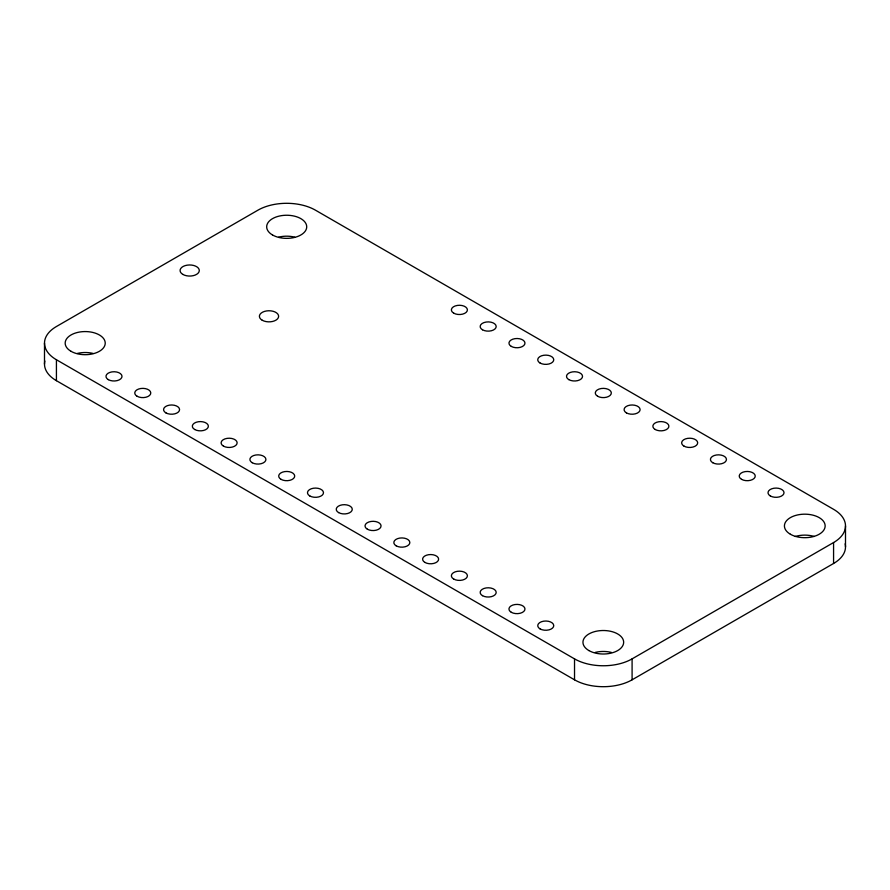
<?xml version="1.0" encoding="UTF-8"?>
<svg xmlns="http://www.w3.org/2000/svg" width="890" height="890" viewBox="0 0 890 890"><rect width="100%" height="100%" fill="white"/><g stroke="black" fill="none" stroke-linecap="round" stroke-linejoin="round"><path stroke-width="1.33" d="M56.426 359.749L574.528 658.878A40.706 23.496 0 0 0 632.089 658.878L833.574 542.544A40.706 23.496 0 0 0 833.574 509.314L315.472 210.185A40.706 23.496 0 0 0 257.911 210.185L56.426 326.519A40.706 23.496 0 0 0 56.426 359.749L56.426 380.686L574.528 679.815A40.706 23.496 0 0 0 632.089 679.815L833.574 563.481A40.706 23.496 0 0 0 845.155 543.801M845.5 525.934L845.5 546.872M833.574 542.544L833.574 563.481M632.089 658.878L632.089 679.815M574.528 658.878L574.528 679.815M44.5 343.128L44.5 364.066M278.715 237.129A20.036 11.57 0 0 1 294.657 237.129M77.23 353.464A20.036 11.57 0 0 1 93.183 353.464M595.21 652.415A20.348 11.748 0 0 1 611.408 652.415M56.426 380.686A40.706 23.496 0 0 1 44.845 361.006M795.304 536.47A20.348 11.748 0 0 1 814.283 536.47M182.884 274.432A9.612 5.551 0 0 0 198.971 271.951A9.612 5.551 0 0 0 187.2 265.153A9.612 5.551 0 0 0 182.884 274.432M262.216 320.233A9.612 5.551 0 0 0 278.303 317.741A9.612 5.551 0 0 0 266.522 310.944A9.612 5.551 0 0 0 262.216 320.233M790.398 534.245A20.348 11.748 0 0 0 824.452 528.971A20.348 11.748 0 0 0 799.531 514.576A20.348 11.748 0 0 0 790.398 534.245M588.913 650.568A20.348 11.748 0 0 0 622.967 645.294A20.348 11.748 0 0 0 598.047 630.91A20.348 11.748 0 0 0 588.913 650.568M108.324 379.641A8.01 4.628 0 0 0 121.73 377.571A8.01 4.628 0 0 0 111.918 371.898A8.01 4.628 0 0 0 108.324 379.641M137.105 396.261A8.01 4.628 0 0 0 150.51 394.181A8.01 4.628 0 0 0 140.698 388.518A8.01 4.628 0 0 0 137.105 396.261M165.896 412.871A8.01 4.628 0 0 0 179.302 410.802A8.01 4.628 0 0 0 169.478 405.139A8.01 4.628 0 0 0 165.896 412.871M194.676 429.492A8.01 4.628 0 0 0 208.082 427.423A8.01 4.628 0 0 0 198.27 421.749A8.01 4.628 0 0 0 194.676 429.492M223.457 446.113A8.01 4.628 0 0 0 236.862 444.043A8.01 4.628 0 0 0 227.05 438.37A8.01 4.628 0 0 0 223.457 446.113M252.237 462.733A8.01 4.628 0 0 0 265.643 460.653A8.01 4.628 0 0 0 255.831 454.99A8.01 4.628 0 0 0 252.237 462.733M281.029 479.343A8.01 4.628 0 0 0 294.434 477.274A8.01 4.628 0 0 0 284.622 471.611A8.01 4.628 0 0 0 281.029 479.343M309.809 495.964A8.01 4.628 0 0 0 323.215 493.894A8.01 4.628 0 0 0 313.402 488.232A8.01 4.628 0 0 0 309.809 495.964M338.589 512.584A8.01 4.628 0 0 0 351.995 510.515A8.01 4.628 0 0 0 342.183 504.841A8.01 4.628 0 0 0 338.589 512.584M367.37 529.205A8.01 4.628 0 0 0 380.786 527.125A8.01 4.628 0 0 0 370.963 521.462A8.01 4.628 0 0 0 367.37 529.205M396.161 545.815A8.01 4.628 0 0 0 409.567 543.745A8.01 4.628 0 0 0 399.755 538.083A8.01 4.628 0 0 0 396.161 545.815M424.942 562.436A8.01 4.628 0 0 0 438.347 560.366A8.01 4.628 0 0 0 428.535 554.704A8.01 4.628 0 0 0 424.942 562.436M453.722 579.056A8.01 4.628 0 0 0 467.128 576.987A8.01 4.628 0 0 0 457.315 571.313A8.01 4.628 0 0 0 453.722 579.056M482.514 595.677A8.01 4.628 0 0 0 495.919 593.597A8.01 4.628 0 0 0 486.107 587.934A8.01 4.628 0 0 0 482.514 595.677M511.294 612.298A8.01 4.628 0 0 0 524.7 610.217A8.01 4.628 0 0 0 514.887 604.555A8.01 4.628 0 0 0 511.294 612.298M540.074 628.907A8.01 4.628 0 0 0 553.48 626.838A8.01 4.628 0 0 0 543.668 621.176A8.01 4.628 0 0 0 540.074 628.907M770.34 495.964A8.01 4.628 0 0 0 783.745 493.894A8.01 4.628 0 0 0 773.933 488.232A8.01 4.628 0 0 0 770.34 495.964M741.559 479.343A8.01 4.628 0 0 0 754.965 477.274A8.01 4.628 0 0 0 745.153 471.611A8.01 4.628 0 0 0 741.559 479.343M712.779 462.733A8.01 4.628 0 0 0 726.184 460.653A8.01 4.628 0 0 0 716.372 454.99A8.01 4.628 0 0 0 712.779 462.733M683.998 446.113A8.01 4.628 0 0 0 697.404 444.043A8.01 4.628 0 0 0 687.581 438.37A8.01 4.628 0 0 0 683.998 446.113M655.207 429.492A8.01 4.628 0 0 0 668.613 427.423A8.01 4.628 0 0 0 658.8 421.749A8.01 4.628 0 0 0 655.207 429.492M626.427 412.871A8.01 4.628 0 0 0 639.832 410.802A8.01 4.628 0 0 0 630.02 405.139A8.01 4.628 0 0 0 626.427 412.871M597.646 396.261A8.01 4.628 0 0 0 611.052 394.181A8.01 4.628 0 0 0 601.24 388.518A8.01 4.628 0 0 0 597.646 396.261M568.855 379.641A8.01 4.628 0 0 0 582.26 377.571A8.01 4.628 0 0 0 572.448 371.898A8.01 4.628 0 0 0 568.855 379.641M540.074 363.02A8.01 4.628 0 0 0 553.48 360.951A8.01 4.628 0 0 0 543.668 355.277A8.01 4.628 0 0 0 540.074 363.02M511.294 346.399A8.01 4.628 0 0 0 524.7 344.33A8.01 4.628 0 0 0 514.887 338.667A8.01 4.628 0 0 0 511.294 346.399M482.514 329.79A8.01 4.628 0 0 0 495.919 327.709A8.01 4.628 0 0 0 486.107 322.047A8.01 4.628 0 0 0 482.514 329.79M453.722 313.169A8.01 4.628 0 0 0 467.128 311.099A8.01 4.628 0 0 0 457.315 305.426A8.01 4.628 0 0 0 453.722 313.169M272.529 234.982A20.036 11.57 0 0 0 306.038 229.798A20.036 11.57 0 0 0 281.507 215.636A20.036 11.57 0 0 0 272.529 234.982M71.044 351.316A20.036 11.57 0 0 0 104.553 346.121A20.036 11.57 0 0 0 80.022 331.959A20.036 11.57 0 0 0 71.044 351.316"/></g></svg>
